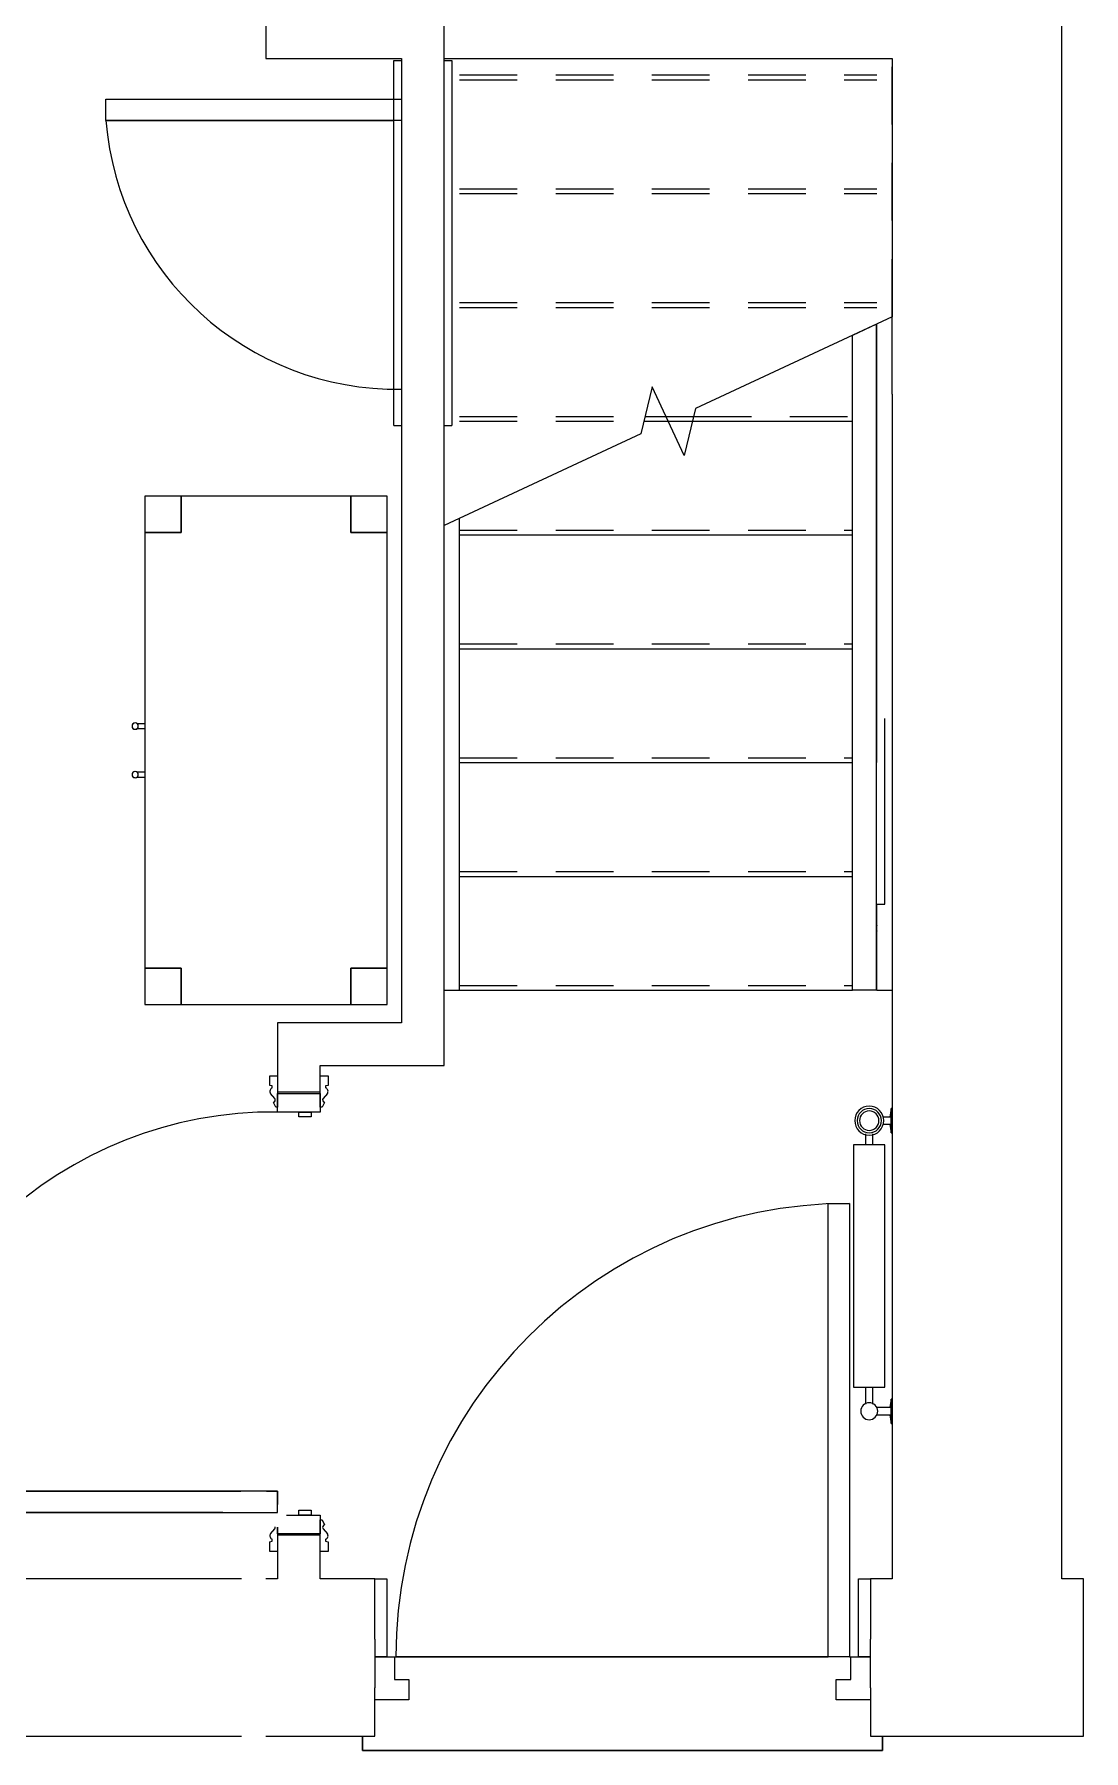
# Model space of a CAD drawing. Extents: x 16 to 12095, y 7 to 11460.
# Drawn here: x 2818 to 4984, y 30 to 3574 of the extents above; entities that cross this region are included whole.
import ezdxf

# ---------------------------------------------------------------- set-up
doc = ezdxf.new("R2010")
doc.units = 0
doc.linetypes.add('OVERHEAD', pattern=[198.4375, 119.0625, -79.375])
for name, color, linetype in [('A-DOOR', 31, 'CONTINUOUS'), ('A-DOOR-FRAM', 31, 'CONTINUOUS'), ('A-FLOR-HRAL', 11, 'CONTINUOUS'), ('A-WALL-FNSH-1', 7, 'CONTINUOUS'), ('I-FURN', 30, 'CONTINUOUS'), ('P-SANR-FIXT', 6, 'CONTINUOUS'), ('S-STRS', 31, 'CONTINUOUS'), ('S-STRS-1', 31, 'OVERHEAD'), ('S-STRS-MBND', 31, 'OVERHEAD'), ('S-STRS-MBND-1', 31, 'CONTINUOUS')]:
    doc.layers.add(name, color=color, linetype=linetype)

msp = doc.modelspace()

# ---------------------------------------------------------------- linework, layer by layer
at = {"layer": 'A-DOOR'}
for p, q in [((3559.5, 3519.9), (3575.5, 3519.9)), ((3559.5, 2765.9), (3559.5, 3519.9)), ((3663.5, 3519.9), (3679.5, 3519.9)), ((3679.5, 3519.9), (3679.5, 2765.9)), ((2965.5, 3439.9), (3575.5, 3439.9)), ((2965.5, 3395.9), (2965.5, 3439.9)), ((2965.5, 3395.9), (2965.5, 3439.9)), ((2965.5, 3439.9), (3559.5, 3439.9)), ((3575.5, 3395.9), (2965.5, 3395.9)), ((2965.5, 3395.9), (3559.5, 3395.9)), ((3559.5, 2765.9), (3575.5, 2765.9)), ((3663.5, 2765.9), (3679.5, 2765.9)), ((3304, 1423.4), (3320, 1423.4)), ((3304, 1403.4), (3304, 1423.4)), ((3408, 1423.4), (3424, 1423.4)), ((3424, 1423.4), (3424, 1403.4)), ((3309, 1402.5), (3304, 1403.4)), ((3314.1, 1376.6), (3305.4, 1386.9)), ((3309, 1398.4), (3309, 1402.5)), ((3320, 1389.9), (3320, 1358.4)), ((3320, 1386.9), (3408, 1386.9)), ((3320, 1348.4), (3320, 1386.9)), ((3408, 1358.4), (3408, 1389.9)), ((3408, 1386.9), (3408, 1348.4)), ((3422.6, 1386.9), (3414, 1376.6)), ((3424, 1403.4), (3419, 1402.5)), ((3419, 1402.5), (3419, 1398.4)), ((3316, 1358.4), (3311.3, 1368.5)), ((3320, 1358.4), (3316, 1358.4)), ((3408, 1348.4), (3320, 1348.4)), ((3364, 1348.4), (3389, 1348.4)), ((3364, 1338.4), (3364, 1348.4)), ((3389, 1348.4), (3389, 1338.4)), ((3412, 1358.4), (3408, 1358.4)), ((3416.7, 1368.5), (3412, 1358.4)), ((3389, 1338.4), (3364, 1338.4)), ((4456, 223.9), (4456, 1159.9)), ((4456, 1159.9), (4500, 1159.9)), ((4456, 223.9), (4456, 1159.9)), ((4456, 1159.9), (4500, 1159.9)), ((4500, 1159.9), (4500, 223.9)), ((4500, 1159.9), (4500, 223.9)), ((3320, 565.4), (2482, 565.4)), ((2482, 565.4), (3243.8, 565.4)), ((3297.2, 565.4), (3320, 565.4)), ((3320, 521.4), (3320, 565.4)), ((3320, 565.4), (3320, 538)), ((2482, 521.4), (3320, 521.4)), ((3207.2, 521.4), (2482, 521.4)), ((3338, 516.4), (3408, 516.4)), ((3364, 526.4), (3389, 526.4)), ((3364, 516.4), (3364, 526.4)), ((3389, 516.4), (3364, 516.4)), ((3389, 526.4), (3389, 516.4)), ((3408, 516.4), (3408, 477.9)), ((3408, 474.9), (3408, 506.4)), ((3408, 506.4), (3412, 506.4)), ((3412, 506.4), (3416.7, 496.3)), ((3304, 461.4), (3309, 462.3)), ((3304, 441.4), (3304, 461.4)), ((3305.4, 477.8), (3314.1, 488.2)), ((3309, 462.3), (3309, 466.4)), ((3320, 477.9), (3320, 491.1)), ((3320, 491.1), (3320, 474.9)), ((3408, 477.9), (3320, 477.9)), ((3414, 488.2), (3422.6, 477.8)), ((3419, 466.4), (3419, 462.3)), ((3419, 462.3), (3424, 461.4)), ((3424, 461.4), (3424, 441.4)), ((3320, 441.4), (3304, 441.4)), ((3424, 441.4), (3408, 441.4)), ((3520.5, 384.9), (3545.5, 384.9)), ((3545.5, 384.9), (3545.5, 223.9)), ((4518.5, 384.9), (4543.5, 384.9)), ((4518.5, 223.9), (4518.5, 384.9)), ((3520.5, 259.9), (3520.5, 159.9)), ((4543.5, 159.9), (4543.5, 259.9)), ((4983.5, 159.9), (4983.5, 259.9)), ((3545.5, 223.9), (3520.5, 223.9)), ((3561, 223.9), (4456, 223.9)), ((4500, 223.9), (3564, 223.9)), ((4500, 223.9), (4456, 223.9)), ((4500, 223.9), (4456, 223.9)), ((4500, 223.9), (4503, 223.9)), ((4543.5, 223.9), (4518.5, 223.9)), ((3495.5, 59.9), (3495.5, 29.9)), ((3495.5, 29.9), (3495.5, 59.9)), ((4568.5, 29.9), (4568.5, 59.9)), ((4568.5, 59.9), (4568.5, 29.9)), ((3495.5, 29.9), (4568.5, 29.9)), ((4568.5, 29.9), (3495.5, 29.9))]:
    msp.add_line(p, q, dxfattribs=at)
for centre, radius, start, end in [((3566.5, 3443.5), 602.7, 184.5305, 270.8577), ((3311.5, 1391.3), 7.5, 109.4712, 215.8276), ((3416.5, 1391.3), 7.5, 324.1724, 70.5288), ((3311, 517.8), 830.7, 89.3777, 176.7146), ((3310.2, 1373.4), 5, 282.2122, 39.9152), ((3417.8, 1373.4), 5, 140.0848, 257.7878), ((4500, 223.9), 936, 90, 180), ((3417.8, 491.4), 5, 102.2122, 219.9152), ((3311.5, 473.5), 7.5, 144.1724, 250.5288), ((3310.2, 491.4), 5, 320.0848, 7.6817), ((3416.5, 473.5), 7.5, 289.4712, 35.8276)]:
    msp.add_arc(centre, radius, start, end, dxfattribs=at)
at = {"layer": 'A-DOOR-FRAM'}
for p, q in [((3520.5, 223.9), (3561, 223.9)), ((3561, 223.9), (3561, 176.9)), ((4503, 223.9), (4543.5, 223.9)), ((4503, 176.9), (4503, 223.9)), ((3561, 176.9), (3591, 176.9)), ((3591, 176.9), (3591, 134.9)), ((4473, 176.9), (4503, 176.9)), ((4473, 134.9), (4473, 176.9)), ((3591, 134.9), (3520.5, 134.9)), ((4543.5, 134.9), (4473, 134.9))]:
    msp.add_line(p, q, dxfattribs=at)
at = {"layer": 'A-FLOR-HRAL'}
for p, q in [((4556.1, 2975.4), (4506.1, 2952.1)), ((4506.1, 1599.9), (4506.1, 2952.1)), ((4556.1, 1599.9), (4556.1, 2975.4)), ((4556.1, 1599.9), (4506.1, 1599.9))]:
    msp.add_line(p, q, dxfattribs=at)
at = {"layer": 'A-WALL-FNSH-1'}
for p, q in [((4938.5, 384.9), (4938.5, 8724.9)), ((3296, 5111.4), (3296, 3523.4)), ((3296, 3523.4), (3575.5, 3523.4)), ((3575.5, 3523.4), (3575.5, 1532.9)), ((3663.5, 1444.9), (3663.5, 3535.9)), ((3663.5, 3523.4), (4588.5, 3523.4)), ((4588.5, 3523.4), (4588.5, 2990.5)), ((4588.5, 2831), (4588.5, 384.9)), ((3320, 1532.9), (3320, 1389.9)), ((3575.5, 1532.9), (3320, 1532.9)), ((3408, 1389.9), (3408, 1444.9)), ((3408, 1444.9), (3663.5, 1444.9)), ((3320, 1389.9), (3408, 1389.9)), ((3408, 474.9), (3320, 474.9)), ((3320, 474.9), (3320, 384.9)), ((3408, 384.9), (3408, 474.9)), ((3245.5, 384.9), (2743.5, 384.9)), ((3320, 384.9), (3295.5, 384.9)), ((3520.5, 384.9), (3408, 384.9)), ((3520.5, 259.9), (3520.5, 384.9)), ((4588.5, 384.9), (4543.5, 384.9)), ((4543.5, 384.9), (4543.5, 259.9)), ((4983.5, 384.9), (4938.5, 384.9)), ((4983.5, 259.9), (4983.5, 384.9)), ((3520.5, 59.9), (3520.5, 159.9)), ((4543.5, 159.9), (4543.5, 59.9)), ((4983.5, 59.9), (4983.5, 159.9)), ((2743.5, 59.9), (3245.5, 59.9)), ((3295.5, 59.9), (3520.5, 59.9)), ((4543.5, 59.9), (4983.5, 59.9))]:
    msp.add_line(p, q, dxfattribs=at)
at = {"layer": 'I-FURN'}
for p, q in [((3121, 2620.2), (3046, 2620.2)), ((3046, 2620.2), (3046, 2545.2)), ((3121, 2545.2), (3121, 2620.2)), ((3471, 2620.2), (3121, 2620.2)), ((3121, 2620.2), (3121, 2545.2)), ((3546, 2620.2), (3471, 2620.2)), ((3471, 2620.2), (3471, 2545.2)), ((3471, 2545.2), (3471, 2620.2)), ((3546, 2545.2), (3546, 2620.2)), ((3046, 2545.2), (3121, 2545.2)), ((3121, 2545.2), (3046, 2545.2)), ((3046, 2545.2), (3046, 1645.2)), ((3471, 2545.2), (3546, 2545.2)), ((3546, 2545.2), (3471, 2545.2)), ((3546, 1645.2), (3546, 2545.2)), ((3046, 2150.2), (3030.2, 2150.2)), ((3030.2, 2140.2), (3046, 2140.2)), ((3046, 2050.2), (3030.2, 2050.2)), ((3030.2, 2040.2), (3046, 2040.2)), ((3121, 1645.2), (3046, 1645.2)), ((3046, 1645.2), (3046, 1570.2)), ((3046, 1645.2), (3121, 1645.2)), ((3121, 1570.2), (3121, 1645.2)), ((3121, 1645.2), (3121, 1570.2)), ((3546, 1645.2), (3471, 1645.2)), ((3471, 1645.2), (3471, 1570.2)), ((3471, 1570.2), (3471, 1645.2)), ((3471, 1645.2), (3546, 1645.2)), ((3546, 1570.2), (3546, 1645.2)), ((3046, 1570.2), (3121, 1570.2)), ((3121, 1570.2), (3471, 1570.2)), ((3471, 1570.2), (3546, 1570.2))]:
    msp.add_line(p, q, dxfattribs=at)
for centre, start, end in [((3026, 2145.2), 90, 270), ((3026, 2145.2), 107.0771, 195), ((3026, 2145.2), 240, 270), ((3026, 2145.2), 270, 90), ((3026, 2145.2), 285, 310.3974), ((3026, 2145.2), 49.6026, 60), ((3026, 2145.2), 32.6117, 45), ((3026, 2145.2), 19.0931, 27.0558), ((3026, 2145.2), 332.9466, 340.9089), ((3026, 2145.2), 4.2988, 11.4735), ((3026, 2145.2), 348.5366, 355.7106), ((3026, 2045.2), 90, 270), ((3026, 2045.2), 166.1592, 195), ((3026, 2045.2), 105, 165), ((3026, 2045.2), 240, 270), ((3026, 2045.2), 270, 90), ((3026, 2045.2), 285, 310.3974), ((3026, 2045.2), 49.6026, 60), ((3026, 2045.2), 32.6117, 45), ((3026, 2045.2), 19.0931, 27.0558), ((3026, 2045.2), 332.9466, 340.9089), ((3026, 2045.2), 4.2988, 11.4735), ((3026, 2045.2), 348.5366, 355.7106)]:
    msp.add_arc(centre, 6.53, start, end, dxfattribs=at)
for points, knots in [([(3032.5, 2145.5), (3032.5, 2145.5), (3032.5, 2145.8), (3032.5, 2146.3), (3032.3, 2146.9), (3032.2, 2147.4), (3032, 2147.9), (3031.8, 2148.3), (3031.5, 2148.7), (3031.4, 2149), (3031.3, 2149.1), (3031.1, 2149.3), (3030.9, 2149.6), (3030.7, 2149.8), (3030.6, 2149.9), (3030.5, 2150), (3030.4, 2150.1), (3030.3, 2150.2), (3030.2, 2150.2), (3030.2, 2150.2)], [0.5144662, 0.5144662, 0.5144662, 0.5144662, 0.5277778, 0.5555556, 0.6111111, 0.6388889, 0.6666667, 0.7083333, 0.75, 0.7708333, 0.78125, 0.7916667, 0.8333333, 0.875, 0.8854167, 0.8958333, 0.9166667, 0.9583333, 1, 1, 1, 1]), ([(3030.6, 2140.5), (3030.6, 2140.6), (3030.7, 2140.7), (3030.9, 2140.9), (3031.1, 2141.1), (3031.4, 2141.5), (3031.7, 2142), (3032, 2142.5), (3032.2, 2143), (3032.3, 2143.6), (3032.5, 2144.2), (3032.5, 2144.8), (3032.5, 2145.1), (3032.5, 2145.2)], [0.1111111, 0.1111111, 0.1111111, 0.1111111, 0.1388889, 0.1666667, 0.1944444, 0.2222222, 0.2777778, 0.3333333, 0.3611111, 0.3888889, 0.4444444, 0.4722222, 0.5, 0.5, 0.5, 0.5]), ([(3032.5, 2045.5), (3032.5, 2045.5), (3032.5, 2045.8), (3032.5, 2046.3), (3032.3, 2046.9), (3032.2, 2047.4), (3032, 2047.9), (3031.8, 2048.3), (3031.5, 2048.7), (3031.4, 2049), (3031.3, 2049.1), (3031.1, 2049.3), (3030.9, 2049.6), (3030.7, 2049.8), (3030.6, 2049.9), (3030.5, 2050), (3030.4, 2050.1), (3030.3, 2050.2), (3030.2, 2050.2), (3030.2, 2050.2)], [0.5144662, 0.5144662, 0.5144662, 0.5144662, 0.5277778, 0.5555556, 0.6111111, 0.6388889, 0.6666667, 0.7083333, 0.75, 0.7708333, 0.78125, 0.7916667, 0.8333333, 0.875, 0.8854167, 0.8958333, 0.9166667, 0.9583333, 1, 1, 1, 1]), ([(3030.6, 2040.5), (3030.6, 2040.6), (3030.7, 2040.7), (3030.9, 2040.9), (3031.1, 2041.1), (3031.4, 2041.5), (3031.7, 2042), (3032, 2042.5), (3032.2, 2043), (3032.3, 2043.6), (3032.5, 2044.2), (3032.5, 2044.8), (3032.5, 2045.1), (3032.5, 2045.2)], [0.1111111, 0.1111111, 0.1111111, 0.1111111, 0.1388889, 0.1666667, 0.1944444, 0.2222222, 0.2777778, 0.3333333, 0.3611111, 0.3888889, 0.4444444, 0.4722222, 0.5, 0.5, 0.5, 0.5])]:
    msp.add_open_spline(points, degree=3, knots=knots, dxfattribs=at)
at = {"layer": 'P-SANR-FIXT'}
for p, q in [((4573.5, 1777.9), (4573.5, 2161.3)), ((4556.1, 1777.9), (4573.5, 1777.9)), ((4586, 1355.7), (4583.5, 1338.2)), ((4588.5, 1355.7), (4586, 1355.7)), ((4586, 1305.7), (4586, 1355.7)), ((4584, 1338.2), (4569.5, 1338.2)), ((4569.5, 1323.2), (4584, 1323.2)), ((4583.5, 1323.2), (4586, 1305.7)), ((4508.5, 1280.7), (4508.5, 780.7)), ((4573.5, 1280.7), (4508.5, 1280.7)), ((4533.5, 1303.2), (4533.5, 1280.7)), ((4548.5, 1280.7), (4548.5, 1303.2)), ((4573.5, 780.7), (4573.5, 1280.7)), ((4586, 1305.7), (4588.5, 1305.7)), ((4508.5, 780.7), (4573.5, 780.7)), ((4533.5, 780.7), (4533.5, 745.1)), ((4548.5, 745.1), (4548.5, 780.7)), ((4586, 755.7), (4583.5, 738.2)), ((4588.5, 755.7), (4586, 755.7)), ((4586, 705.7), (4586, 755.7)), ((4584, 738.2), (4555.4, 738.2)), ((4555.4, 723.2), (4584, 723.2)), ((4583.5, 723.2), (4586, 705.7)), ((4586, 705.7), (4588.5, 705.7))]:
    msp.add_line(p, q, dxfattribs=at)
for centre, radius, start, end in [((4541, 1727.9), 17.5, 17.9109, 21.0621), ((4541, 1727.9), 17.5, 338.9379, 342.4412), ((4541, 1330.7), 30, 90, 270), ((4541, 1330.7), 25, 90, 270), ((4541, 1330.7), 20, 90, 270), ((4541, 1330.7), 30, 270, 90), ((4541, 1330.7), 25, 270, 90), ((4541, 1330.7), 20, 270, 90), ((4541, 730.7), 17.5, 90, 270), ((4541, 730.7), 17.5, 270, 90)]:
    msp.add_arc(centre, radius, start, end, dxfattribs=at)
at = {"layer": 'S-STRS'}
for p, q in [((4588.5, 2831), (4588.5, 2990.5)), ((4556.5, 2774.9), (4556.5, 2975.6)), ((4075.8, 2774.9), (4126, 2774.9)), ((4176.2, 2774.9), (4506.1, 2774.9)), ((4556.5, 2539.9), (4556.5, 2774.9)), ((3695.5, 2539.9), (3695.5, 2574.1)), ((3695.5, 2304.9), (3695.5, 2539.9)), ((3695.5, 2539.9), (4506.1, 2539.9)), ((4556.5, 2304.9), (4556.5, 2539.9)), ((3695.5, 2069.9), (3695.5, 2304.9)), ((3695.5, 2304.9), (4506.1, 2304.9)), ((4556.5, 2069.9), (4556.5, 2304.9)), ((3695.5, 1834.9), (3695.5, 2069.9)), ((3695.5, 2069.9), (4506.1, 2069.9)), ((3695.5, 1599.9), (3695.5, 1834.9)), ((3695.5, 1834.9), (4506.1, 1834.9)), ((4556.5, 1599.9), (4556.5, 1777.9)), ((3663.5, 1599.9), (3695.5, 1599.9)), ((3695.5, 1599.9), (4506.1, 1599.9)), ((4556.5, 1599.9), (4588.5, 1599.9))]:
    msp.add_line(p, q, dxfattribs=at)
at = {"layer": 'S-STRS-1'}
for p, q in [((4078.2, 2784.9), (4121.3, 2784.9)), ((4178.7, 2784.9), (4506.1, 2784.9)), ((3695.5, 2549.9), (4506.1, 2549.9)), ((3695.5, 2314.9), (4506.1, 2314.9)), ((3695.5, 2079.9), (4506.1, 2079.9)), ((3695.5, 1844.9), (4506.1, 1844.9)), ((3695.5, 1609.9), (4506.1, 1609.9))]:
    msp.add_line(p, q, dxfattribs=at)
at = {"layer": 'S-STRS-MBND'}
for p, q in [((3663.5, 2927.5), (3663.5, 4419.9)), ((4588.5, 2990.5), (4588.5, 3523.4)), ((3695.5, 3489.9), (4556.5, 3489.9)), ((3695.5, 3479.9), (4556.5, 3479.9)), ((3695.5, 3254.9), (4556.5, 3254.9)), ((3695.5, 3244.9), (4556.5, 3244.9)), ((3695.5, 3019.9), (4556.5, 3019.9)), ((3695.5, 3009.9), (4556.5, 3009.9)), ((3695.5, 2784.9), (4078.2, 2784.9)), ((3695.5, 2774.9), (4075.8, 2774.9)), ((4121.3, 2784.9), (4178.7, 2784.9)), ((4126, 2774.9), (4176.2, 2774.9))]:
    msp.add_line(p, q, dxfattribs=at)
at = {"layer": 'S-STRS-MBND-1'}
for p, q in [((4588.5, 2990.5), (4182.7, 2801.3)), ((4093, 2845.7), (4069.4, 2748.5)), ((4159, 2704.1), (4093, 2845.7)), ((4182.7, 2801.3), (4159, 2704.1)), ((4069.4, 2748.5), (3663.5, 2559.2))]:
    msp.add_line(p, q, dxfattribs=at)

doc.saveas('drawing.dxf')
